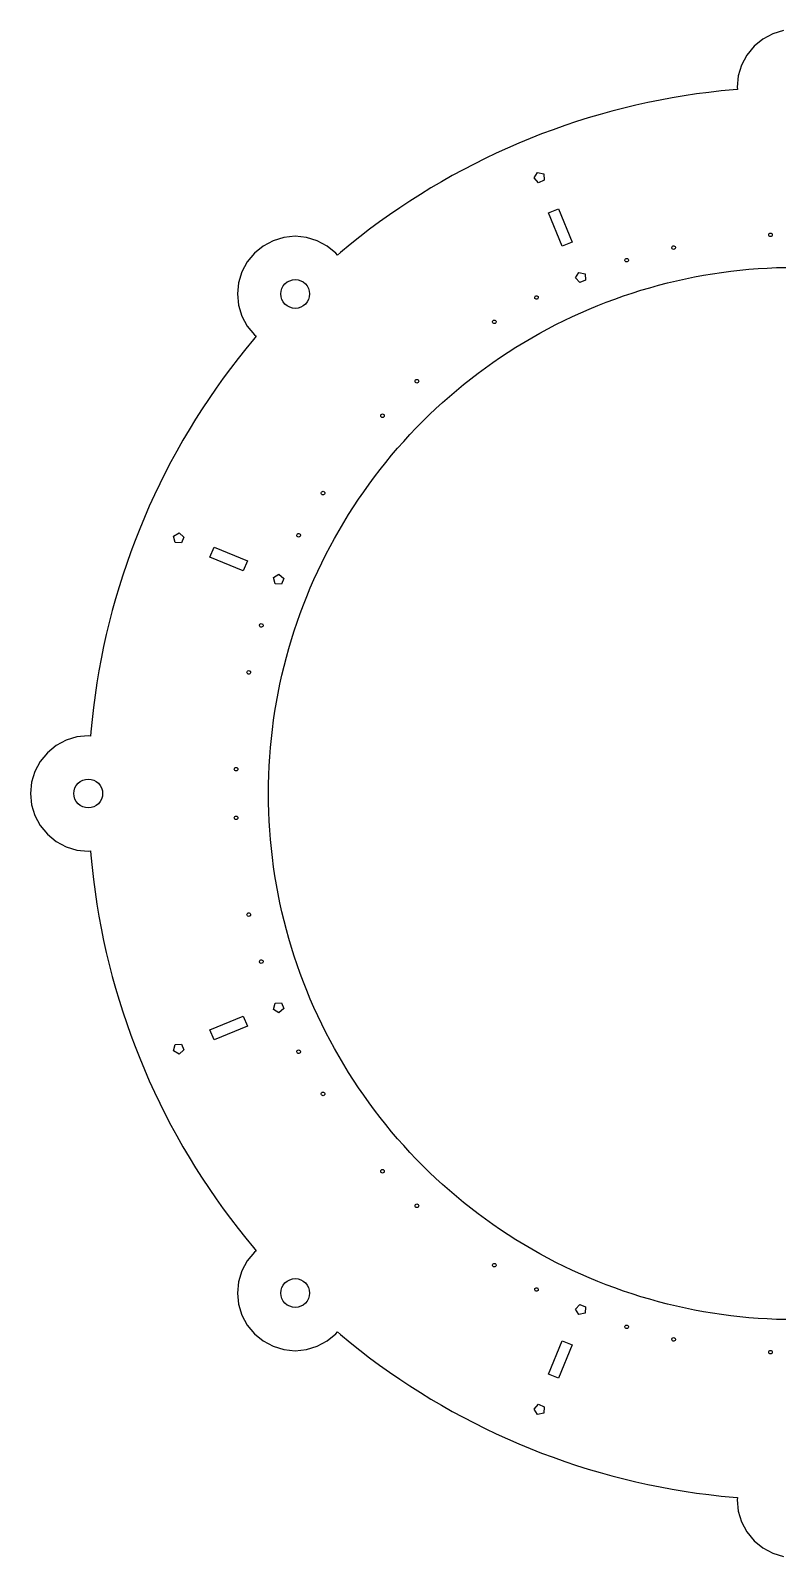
# Model space of a CAD drawing. Header units: metres. Extents: x -212 to 212, y -212 to 212.
# Drawn here: x -212 to -4.5, y -211.7 to 211.7 of the extents above; entities that cross this region are included whole.
import ezdxf

# ---------------------------------------------------------------- set-up
doc = ezdxf.new("R2010")
doc.units = ezdxf.units.M

msp = doc.modelspace()

# ---------------------------------------------------------------- linework, layer by layer
for p, q in [((-3.12144, 211.693), (-6.12292, 210.782)), ((-8.88911, 209.304), (-11.3137, 207.314)), ((-6.12292, 210.782), (-8.88911, 209.304)), ((-13.3035, 204.889), (-14.7821, 202.123)), ((-11.3137, 207.314), (-13.3035, 204.889)), ((-15.6926, 199.121), (-16, 196)), ((-14.7821, 202.123), (-15.6926, 199.121)), ((-20.4876, 194.926), (-23.8864, 194.539)), ((-17.0825, 195.254), (-20.4876, 194.926)), ((-15.9354, 195.344), (-17.0825, 195.254)), ((-16, 196), (-15.9354, 195.344)), ((-44.0904, 190.977), (-47.4167, 190.178)), ((-40.7507, 191.717), (-44.0904, 190.977)), ((-37.3986, 192.399), (-40.7507, 191.717)), ((-34.035, 193.022), (-37.3986, 192.399)), ((-30.6611, 193.587), (-34.035, 193.022)), ((-27.2779, 194.093), (-30.6611, 193.587)), ((-23.8864, 194.539), (-27.2779, 194.093)), ((-60.5673, 186.407), (-63.8114, 185.322)), ((-57.3048, 187.436), (-60.5673, 186.407)), ((-54.0249, 188.407), (-57.3048, 187.436)), ((-50.7285, 189.321), (-54.0249, 188.407)), ((-47.4167, 190.178), (-50.7285, 189.321)), ((-70.2401, 182.982), (-73.4229, 181.728)), ((-67.0359, 184.18), (-70.2401, 182.982)), ((-63.8114, 185.322), (-67.0359, 184.18)), ((-79.7204, 179.055), (-82.8332, 177.636)), ((-76.5833, 180.419), (-79.7204, 179.055)), ((-73.4229, 181.728), (-76.5833, 180.419)), ((-88.9821, 174.637), (-92.0164, 173.058)), ((-85.9207, 176.164), (-88.9821, 174.637)), ((-82.8332, 177.636), (-85.9207, 176.164)), ((-98, 169.741), (-100.947, 168.005)), ((-95.0227, 171.425), (-98, 169.741)), ((-92.0164, 173.058), (-95.0227, 171.425)), ((-72.2918, 170.8), (-71.3705, 172.304)), ((-71.1466, 169.459), (-72.2918, 170.8)), ((-71.3705, 172.304), (-69.6558, 171.892)), ((-69.5175, 170.134), (-71.1466, 169.459)), ((-69.6558, 171.892), (-69.5175, 170.134)), ((-103.864, 166.217), (-106.749, 164.379)), ((-100.947, 168.005), (-103.864, 166.217)), ((-109.602, 162.491), (-112.421, 160.554)), ((-106.749, 164.379), (-109.602, 162.491)), ((-68.3554, 161.105), (-65.5838, 162.253)), ((-64.5286, 151.866), (-68.3554, 161.105)), ((-65.5838, 162.253), (-61.7569, 153.014)), ((-115.206, 158.567), (-117.956, 156.533)), ((-112.421, 160.554), (-115.206, 158.567)), ((-144.716, 153.375), (-147.482, 151.896)), ((-141.714, 154.285), (-144.716, 153.375)), ((-138.593, 154.593), (-141.714, 154.285)), ((-135.471, 154.285), (-138.593, 154.593)), ((-132.47, 153.375), (-135.471, 154.285)), ((-129.704, 151.896), (-132.47, 153.375)), ((-120.67, 154.45), (-123.347, 152.321)), ((-117.956, 156.533), (-120.67, 154.45)), ((-61.7569, 153.014), (-64.5286, 151.866)), ((-7.25, 155), (-7.21193, 155.191)), ((-7.21193, 154.809), (-7.25, 155)), ((-7.21193, 155.191), (-7.10355, 155.354)), ((-7.10355, 154.646), (-7.21193, 154.809)), ((-7.10355, 155.354), (-6.94133, 155.462)), ((-6.94133, 154.538), (-7.10355, 154.646)), ((-6.94133, 155.462), (-6.75, 155.5)), ((-6.75, 154.5), (-6.94133, 154.538)), ((-6.75, 155.5), (-6.55865, 155.462)), ((-6.55865, 154.538), (-6.75, 154.5)), ((-6.55865, 155.462), (-6.39644, 155.354)), ((-6.39644, 154.646), (-6.55865, 154.538)), ((-6.39644, 155.354), (-6.28806, 155.191)), ((-6.28806, 154.809), (-6.39644, 154.646)), ((-6.28806, 155.191), (-6.25, 155)), ((-6.25, 155), (-6.28806, 154.809)), ((-149.907, 149.907), (-151.896, 147.482)), ((-147.482, 151.896), (-149.907, 149.907)), ((-127.279, 149.907), (-129.704, 151.896)), ((-126.861, 149.397), (-127.279, 149.907)), ((-125.986, 150.145), (-126.861, 149.397)), ((-123.347, 152.321), (-125.986, 150.145)), ((-47.1327, 148.037), (-47.0699, 148.221)), ((-47.0699, 148.221), (-46.9413, 148.368)), ((-46.9413, 148.368), (-46.7664, 148.454)), ((-46.7664, 148.454), (-46.5717, 148.467)), ((-46.5717, 148.467), (-46.3869, 148.404)), ((-46.3869, 148.404), (-46.2403, 148.276)), ((-46.2403, 148.276), (-46.154, 148.101)), ((-34.0927, 151.531), (-34.03, 151.716)), ((-34.0799, 151.336), (-34.0927, 151.531)), ((-33.9936, 151.161), (-34.0799, 151.336)), ((-34.03, 151.716), (-33.9013, 151.862)), ((-33.847, 151.033), (-33.9936, 151.161)), ((-33.9013, 151.862), (-33.7263, 151.948)), ((-33.6622, 150.97), (-33.847, 151.033)), ((-33.7263, 151.948), (-33.5317, 151.961)), ((-33.4675, 150.983), (-33.6622, 150.97)), ((-33.5317, 151.961), (-33.347, 151.899)), ((-33.2926, 151.069), (-33.4675, 150.983)), ((-33.347, 151.899), (-33.2003, 151.77)), ((-33.1639, 151.216), (-33.2926, 151.069)), ((-33.2003, 151.77), (-33.114, 151.595)), ((-33.1012, 151.4), (-33.1639, 151.216)), ((-33.114, 151.595), (-33.1012, 151.4)), ((-153.375, 144.716), (-154.285, 141.714)), ((-151.896, 147.482), (-153.375, 144.716)), ((-60.8113, 143.084), (-59.89, 144.587)), ((-59.89, 144.587), (-58.1753, 144.175)), ((-58.1753, 144.175), (-58.037, 142.418)), ((-47.1199, 147.842), (-47.1327, 148.037)), ((-47.0336, 147.667), (-47.1199, 147.842)), ((-46.8869, 147.538), (-47.0336, 147.667)), ((-46.7022, 147.476), (-46.8869, 147.538)), ((-46.5075, 147.489), (-46.7022, 147.476)), ((-46.3326, 147.575), (-46.5075, 147.489)), ((-46.2039, 147.721), (-46.3326, 147.575)), ((-46.1412, 147.906), (-46.2039, 147.721)), ((-46.154, 148.101), (-46.1412, 147.906)), ((-25.3526, 143.782), (-22.8394, 144.202)), ((-22.8394, 144.202), (-20.3193, 144.579)), ((-20.3193, 144.579), (-17.7929, 144.912)), ((-17.7929, 144.912), (-15.2612, 145.2)), ((-15.2612, 145.2), (-12.7247, 145.444)), ((-12.7247, 145.444), (-10.1844, 145.644)), ((-10.1844, 145.644), (-7.64104, 145.8)), ((-7.64104, 145.8), (-5.09532, 145.911)), ((-5.09532, 145.911), (-2.54805, 145.978)), ((-154.285, 141.714), (-154.593, 138.593)), ((-142.516, 139.373), (-142.288, 140.124)), ((-142.288, 140.124), (-141.919, 140.815)), ((-141.919, 140.815), (-141.421, 141.421)), ((-141.421, 141.421), (-140.815, 141.919)), ((-140.815, 141.919), (-140.124, 142.288)), ((-140.124, 142.288), (-139.373, 142.516)), ((-139.373, 142.516), (-138.593, 142.593)), ((-138.593, 142.593), (-137.813, 142.516)), ((-137.813, 142.516), (-137.062, 142.288)), ((-137.062, 142.288), (-136.371, 141.919)), ((-136.371, 141.919), (-135.764, 141.421)), ((-135.764, 141.421), (-135.267, 140.815)), ((-135.267, 140.815), (-134.897, 140.124)), ((-134.897, 140.124), (-134.67, 139.373)), ((-59.6661, 141.743), (-60.8113, 143.084)), ((-58.037, 142.418), (-59.6661, 141.743)), ((-42.6863, 139.62), (-40.243, 140.344)), ((-40.243, 140.344), (-37.7876, 141.025)), ((-37.7876, 141.025), (-35.3206, 141.663)), ((-35.3206, 141.663), (-32.8428, 142.258)), ((-32.8428, 142.258), (-30.3551, 142.81)), ((-30.3551, 142.81), (-27.8581, 143.318)), ((-27.8581, 143.318), (-25.3526, 143.782)), ((-154.593, 138.593), (-154.285, 135.471)), ((-142.593, 138.593), (-142.516, 139.373)), ((-142.516, 137.813), (-142.593, 138.593)), ((-142.288, 137.062), (-142.516, 137.813)), ((-141.919, 136.371), (-142.288, 137.062)), ((-141.421, 135.764), (-141.919, 136.371)), ((-140.815, 135.267), (-141.421, 135.764)), ((-135.764, 135.764), (-136.371, 135.267)), ((-135.267, 136.371), (-135.764, 135.764)), ((-134.897, 137.062), (-135.267, 136.371)), ((-134.67, 137.813), (-134.897, 137.062)), ((-134.67, 139.373), (-134.593, 138.593)), ((-134.593, 138.593), (-134.67, 137.813)), ((-72.15, 137.544), (-72.1373, 137.738)), ((-72.0873, 137.359), (-72.15, 137.544)), ((-72.1373, 137.738), (-72.051, 137.913)), ((-71.9587, 137.212), (-72.0873, 137.359)), ((-72.051, 137.913), (-71.9043, 138.042)), ((-71.7837, 137.126), (-71.9587, 137.212)), ((-71.9043, 138.042), (-71.7196, 138.105)), ((-71.5891, 137.113), (-71.7837, 137.126)), ((-71.7196, 138.105), (-71.5249, 138.092)), ((-71.4043, 137.176), (-71.5891, 137.113)), ((-71.5249, 138.092), (-71.3499, 138.006)), ((-71.2577, 137.305), (-71.4043, 137.176)), ((-71.3499, 138.006), (-71.2213, 137.859)), ((-71.1714, 137.48), (-71.2577, 137.305)), ((-71.2213, 137.859), (-71.1586, 137.674)), ((-71.1586, 137.674), (-71.1714, 137.48)), ((-54.6926, 135.369), (-52.3217, 136.303)), ((-52.3217, 136.303), (-49.9349, 137.195)), ((-49.9349, 137.195), (-47.5329, 138.046)), ((-47.5329, 138.046), (-45.1165, 138.854)), ((-45.1165, 138.854), (-42.6863, 139.62)), ((-154.285, 135.471), (-153.375, 132.47)), ((-153.375, 132.47), (-151.896, 129.704)), ((-140.124, 134.897), (-140.815, 135.267)), ((-139.373, 134.67), (-140.124, 134.897)), ((-138.593, 134.593), (-139.373, 134.67)), ((-137.813, 134.67), (-138.593, 134.593)), ((-137.062, 134.897), (-137.813, 134.67)), ((-136.371, 135.267), (-137.062, 134.897)), ((-83.7423, 131.163), (-83.5957, 131.292)), ((-83.5957, 131.292), (-83.4109, 131.355)), ((-83.4109, 131.355), (-83.2162, 131.342)), ((-83.2162, 131.342), (-83.0413, 131.256)), ((-83.0413, 131.256), (-82.9127, 131.109)), ((-64.0022, 131.224), (-61.7023, 132.321)), ((-61.7023, 132.321), (-59.3835, 133.378)), ((-59.3835, 133.378), (-57.0467, 134.394)), ((-57.0467, 134.394), (-54.6926, 135.369)), ((-151.896, 129.704), (-149.907, 127.279)), ((-149.907, 127.279), (-149.397, 126.861)), ((-83.8414, 130.794), (-83.8286, 130.988)), ((-83.7787, 130.609), (-83.8414, 130.794)), ((-83.8286, 130.988), (-83.7423, 131.163)), ((-83.65, 130.462), (-83.7787, 130.609)), ((-83.4751, 130.376), (-83.65, 130.462)), ((-83.2804, 130.363), (-83.4751, 130.376)), ((-83.0957, 130.426), (-83.2804, 130.363)), ((-82.949, 130.555), (-83.0957, 130.426)), ((-82.8627, 130.73), (-82.949, 130.555)), ((-82.9127, 131.109), (-82.8499, 130.924)), ((-82.8499, 130.924), (-82.8627, 130.73)), ((-73, 126.44), (-70.7822, 127.694)), ((-70.7822, 127.694), (-68.5428, 128.91)), ((-68.5428, 128.91), (-66.2826, 130.087)), ((-66.2826, 130.087), (-64.0022, 131.224)), ((-152.321, 123.347), (-154.45, 120.67)), ((-150.145, 125.986), (-152.321, 123.347)), ((-149.397, 126.861), (-150.145, 125.986)), ((-79.5173, 122.446), (-77.3682, 123.815)), ((-77.3682, 123.815), (-75.1956, 125.146)), ((-75.1956, 125.146), (-73, 126.44)), ((-154.45, 120.67), (-156.533, 117.956)), ((-85.8166, 118.116), (-83.7422, 119.596)), ((-83.7422, 119.596), (-81.6422, 121.039)), ((-81.6422, 121.039), (-79.5173, 122.446)), ((-158.567, 115.206), (-160.554, 112.421)), ((-156.533, 117.956), (-158.567, 115.206)), ((-105.329, 114.374), (-105.291, 114.566)), ((-105.291, 114.183), (-105.329, 114.374)), ((-105.291, 114.566), (-105.182, 114.728)), ((-105.182, 114.728), (-105.02, 114.836)), ((-105.02, 114.836), (-104.829, 114.874)), ((-104.829, 114.874), (-104.637, 114.836)), ((-104.637, 114.836), (-104.475, 114.728)), ((-104.475, 114.728), (-104.367, 114.566)), ((-104.367, 114.566), (-104.329, 114.375)), ((-104.329, 114.375), (-104.367, 114.183)), ((-91.8808, 113.463), (-89.8866, 115.05)), ((-89.8866, 115.05), (-87.865, 116.601)), ((-87.865, 116.601), (-85.8166, 118.116)), ((-160.554, 112.421), (-162.491, 109.602)), ((-105.182, 114.021), (-105.291, 114.183)), ((-105.02, 113.913), (-105.182, 114.021)), ((-104.829, 113.875), (-105.02, 113.913)), ((-104.637, 113.913), (-104.829, 113.875)), ((-104.475, 114.021), (-104.637, 113.913)), ((-104.367, 114.183), (-104.475, 114.021)), ((-97.6931, 108.499), (-95.7846, 110.188)), ((-95.7846, 110.188), (-93.847, 111.842)), ((-93.847, 111.842), (-91.8808, 113.463)), ((-164.379, 106.749), (-166.217, 103.864)), ((-162.491, 109.602), (-164.379, 106.749)), ((-101.42, 105.024), (-99.5717, 106.778)), ((-99.5717, 106.778), (-97.6931, 108.499)), ((-166.217, 103.864), (-168.005, 100.947)), ((-114.874, 104.829), (-114.836, 105.02)), ((-114.836, 104.637), (-114.874, 104.829)), ((-114.836, 105.02), (-114.728, 105.182)), ((-114.728, 104.475), (-114.836, 104.637)), ((-114.728, 105.182), (-114.566, 105.291)), ((-114.566, 104.367), (-114.728, 104.475)), ((-114.566, 105.291), (-114.374, 105.329)), ((-114.375, 104.329), (-114.566, 104.367)), ((-114.183, 104.367), (-114.375, 104.329)), ((-114.374, 105.329), (-114.183, 105.291)), ((-114.183, 105.291), (-114.021, 105.182)), ((-114.021, 104.475), (-114.183, 104.367)), ((-114.021, 105.182), (-113.913, 105.02)), ((-113.913, 104.637), (-114.021, 104.475)), ((-113.913, 105.02), (-113.875, 104.829)), ((-113.875, 104.829), (-113.913, 104.637)), ((-105.024, 101.42), (-103.238, 103.238)), ((-103.238, 103.238), (-101.42, 105.024)), ((-169.741, 98), (-171.425, 95.0227)), ((-168.005, 100.947), (-169.741, 98)), ((-110.188, 95.7846), (-108.499, 97.6931)), ((-108.499, 97.6931), (-106.778, 99.5717)), ((-106.778, 99.5717), (-105.024, 101.42)), ((-171.425, 95.0227), (-173.058, 92.0164)), ((-113.463, 91.8808), (-111.842, 93.847)), ((-111.842, 93.847), (-110.188, 95.7846)), ((-174.637, 88.9821), (-176.164, 85.9207)), ((-173.058, 92.0164), (-174.637, 88.9821)), ((-116.601, 87.865), (-115.05, 89.8866)), ((-115.05, 89.8866), (-113.463, 91.8808)), ((-176.164, 85.9207), (-177.636, 82.8332)), ((-119.596, 83.7422), (-118.116, 85.8166)), ((-118.116, 85.8166), (-116.601, 87.865)), ((-177.636, 82.8332), (-179.055, 79.7204)), ((-131.355, 83.4109), (-131.292, 83.5957)), ((-131.342, 83.2162), (-131.355, 83.4109)), ((-131.256, 83.0413), (-131.342, 83.2162)), ((-131.292, 83.5957), (-131.163, 83.7423)), ((-131.109, 82.9127), (-131.256, 83.0413)), ((-131.163, 83.7423), (-130.988, 83.8286)), ((-130.924, 82.8499), (-131.109, 82.9127)), ((-130.988, 83.8286), (-130.794, 83.8414)), ((-130.73, 82.8627), (-130.924, 82.8499)), ((-130.794, 83.8414), (-130.609, 83.7787)), ((-130.555, 82.949), (-130.73, 82.8627)), ((-130.609, 83.7787), (-130.462, 83.65)), ((-130.426, 83.0957), (-130.555, 82.949)), ((-130.462, 83.65), (-130.376, 83.4751)), ((-130.363, 83.2804), (-130.426, 83.0957)), ((-130.376, 83.4751), (-130.363, 83.2804)), ((-122.446, 79.5173), (-121.039, 81.6422)), ((-121.039, 81.6422), (-119.596, 83.7422)), ((-180.419, 76.5833), (-181.728, 73.4229)), ((-179.055, 79.7204), (-180.419, 76.5833)), ((-125.146, 75.1956), (-123.815, 77.3682)), ((-123.815, 77.3682), (-122.446, 79.5173)), ((-181.728, 73.4229), (-182.982, 70.2401)), ((-172.304, 71.3705), (-170.8, 72.2918)), ((-170.8, 72.2918), (-169.459, 71.1466)), ((-138.042, 71.9043), (-137.913, 72.051)), ((-137.913, 72.051), (-137.738, 72.1373)), ((-137.738, 72.1373), (-137.544, 72.15)), ((-137.544, 72.15), (-137.359, 72.0873)), ((-137.359, 72.0873), (-137.212, 71.9587)), ((-127.694, 70.7822), (-126.44, 73)), ((-126.44, 73), (-125.146, 75.1956)), ((-182.982, 70.2401), (-184.18, 67.0359)), ((-171.892, 69.6558), (-172.304, 71.3705)), ((-170.134, 69.5175), (-171.892, 69.6558)), ((-169.459, 71.1466), (-170.134, 69.5175)), ((-162.253, 65.5838), (-161.105, 68.3554)), ((-161.105, 68.3554), (-151.866, 64.5286)), ((-138.105, 71.7196), (-138.042, 71.9043)), ((-138.092, 71.5249), (-138.105, 71.7196)), ((-138.006, 71.3499), (-138.092, 71.5249)), ((-137.859, 71.2213), (-138.006, 71.3499)), ((-137.674, 71.1586), (-137.859, 71.2213)), ((-137.48, 71.1714), (-137.674, 71.1586)), ((-137.305, 71.2577), (-137.48, 71.1714)), ((-137.176, 71.4043), (-137.305, 71.2577)), ((-137.212, 71.9587), (-137.126, 71.7837)), ((-137.113, 71.5891), (-137.176, 71.4043)), ((-137.126, 71.7837), (-137.113, 71.5891)), ((-130.087, 66.2826), (-128.91, 68.5428)), ((-128.91, 68.5428), (-127.694, 70.7822)), ((-185.322, 63.8114), (-186.407, 60.5673)), ((-184.18, 67.0359), (-185.322, 63.8114)), ((-153.014, 61.7569), (-162.253, 65.5838)), ((-151.866, 64.5286), (-153.014, 61.7569)), ((-132.321, 61.7023), (-131.224, 64.0022)), ((-131.224, 64.0022), (-130.087, 66.2826)), ((-186.407, 60.5673), (-187.436, 57.3048)), ((-144.587, 59.8899), (-143.084, 60.8113)), ((-144.175, 58.1753), (-144.587, 59.8899)), ((-143.084, 60.8113), (-141.743, 59.6661)), ((-141.743, 59.6661), (-142.418, 58.037)), ((-134.394, 57.0467), (-133.378, 59.3835)), ((-133.378, 59.3835), (-132.321, 61.7023)), ((-187.436, 57.3048), (-188.407, 54.0249)), ((-142.418, 58.037), (-144.175, 58.1753)), ((-135.369, 54.6926), (-134.394, 57.0467)), ((-188.407, 54.0249), (-189.321, 50.7285)), ((-137.195, 49.9349), (-136.303, 52.3217)), ((-136.303, 52.3217), (-135.369, 54.6926)), ((-190.178, 47.4167), (-190.977, 44.0904)), ((-189.321, 50.7285), (-190.178, 47.4167)), ((-148.467, 46.5717), (-148.454, 46.7664)), ((-148.454, 46.7664), (-148.368, 46.9413)), ((-148.368, 46.9413), (-148.221, 47.0699)), ((-148.221, 47.0699), (-148.037, 47.1327)), ((-148.037, 47.1327), (-147.842, 47.1199)), ((-147.842, 47.1199), (-147.667, 47.0336)), ((-147.667, 47.0336), (-147.538, 46.8869)), ((-147.538, 46.8869), (-147.476, 46.7022)), ((-147.476, 46.7022), (-147.489, 46.5075)), ((-138.854, 45.1165), (-138.046, 47.5329)), ((-138.046, 47.5329), (-137.195, 49.9349)), ((-190.977, 44.0904), (-191.717, 40.7507)), ((-148.404, 46.3869), (-148.467, 46.5717)), ((-148.276, 46.2403), (-148.404, 46.3869)), ((-148.101, 46.154), (-148.276, 46.2403)), ((-147.906, 46.1412), (-148.101, 46.154)), ((-147.721, 46.2039), (-147.906, 46.1412)), ((-147.575, 46.3326), (-147.721, 46.2039)), ((-147.489, 46.5075), (-147.575, 46.3326)), ((-140.344, 40.243), (-139.62, 42.6863)), ((-139.62, 42.6863), (-138.854, 45.1165)), ((-191.717, 40.7507), (-192.399, 37.3986)), ((-141.025, 37.7876), (-140.344, 40.243)), ((-193.022, 34.035), (-193.587, 30.6611)), ((-192.399, 37.3986), (-193.022, 34.035)), ((-151.948, 33.7263), (-151.862, 33.9013)), ((-151.862, 33.9013), (-151.716, 34.03)), ((-151.716, 34.03), (-151.531, 34.0927)), ((-151.531, 34.0927), (-151.336, 34.0799)), ((-151.336, 34.0799), (-151.161, 33.9936)), ((-151.161, 33.9936), (-151.033, 33.847)), ((-142.258, 32.8428), (-141.663, 35.3206)), ((-141.663, 35.3206), (-141.025, 37.7876)), ((-193.587, 30.6611), (-194.093, 27.2779)), ((-151.961, 33.5317), (-151.948, 33.7263)), ((-151.899, 33.347), (-151.961, 33.5317)), ((-151.77, 33.2003), (-151.899, 33.347)), ((-151.595, 33.114), (-151.77, 33.2003)), ((-151.4, 33.1012), (-151.595, 33.114)), ((-151.216, 33.1639), (-151.4, 33.1012)), ((-151.069, 33.2926), (-151.216, 33.1639)), ((-150.983, 33.4675), (-151.069, 33.2926)), ((-151.033, 33.847), (-150.97, 33.6622)), ((-150.97, 33.6622), (-150.983, 33.4675)), ((-143.318, 27.8581), (-142.81, 30.3551)), ((-142.81, 30.3551), (-142.258, 32.8428)), ((-194.093, 27.2779), (-194.539, 23.8864)), ((-143.782, 25.3526), (-143.318, 27.8581)), ((-194.539, 23.8864), (-194.926, 20.4876)), ((-144.579, 20.3193), (-144.202, 22.8394)), ((-144.202, 22.8394), (-143.782, 25.3526)), ((-195.254, 17.0825), (-195.344, 15.9354)), ((-194.926, 20.4876), (-195.254, 17.0825)), ((-145.2, 15.2612), (-144.912, 17.7929)), ((-144.912, 17.7929), (-144.579, 20.3193)), ((-204.889, 13.3035), (-207.314, 11.3137)), ((-202.123, 14.7821), (-204.889, 13.3035)), ((-199.121, 15.6926), (-202.123, 14.7821)), ((-196, 16), (-199.121, 15.6926)), ((-195.344, 15.9354), (-196, 16)), ((-145.644, 10.1844), (-145.444, 12.7247)), ((-145.444, 12.7247), (-145.2, 15.2612)), ((-209.304, 8.88911), (-210.782, 6.12292)), ((-207.314, 11.3137), (-209.304, 8.88911)), ((-145.8, 7.64104), (-145.644, 10.1844)), ((-210.782, 6.12292), (-211.693, 3.12144)), ((-155.5, 6.75), (-155.462, 6.94133)), ((-155.462, 6.55865), (-155.5, 6.75)), ((-155.462, 6.94133), (-155.354, 7.10355)), ((-155.354, 6.39644), (-155.462, 6.55865)), ((-155.354, 7.10355), (-155.191, 7.21193)), ((-155.191, 6.28806), (-155.354, 6.39644)), ((-155.191, 7.21193), (-155, 7.25)), ((-155, 6.25), (-155.191, 6.28806)), ((-155, 7.25), (-154.809, 7.21193)), ((-154.809, 6.28806), (-155, 6.25)), ((-154.809, 7.21193), (-154.646, 7.10355)), ((-154.646, 6.39644), (-154.809, 6.28806)), ((-154.646, 7.10355), (-154.538, 6.94133)), ((-154.538, 6.55865), (-154.646, 6.39644)), ((-154.538, 6.94133), (-154.5, 6.75)), ((-154.5, 6.75), (-154.538, 6.55865)), ((-145.978, 2.54805), (-145.911, 5.09532)), ((-145.911, 5.09532), (-145.8, 7.64104)), ((-211.693, 3.12144), (-212, 0)), ((-212, 0), (-211.693, -3.12144)), ((-200, 0), (-199.923, 0.78035)), ((-199.923, -0.78035), (-200, 0)), ((-199.923, 0.78035), (-199.696, 1.53073)), ((-199.696, 1.53073), (-199.326, 2.22227)), ((-199.326, 2.22227), (-198.828, 2.82841)), ((-198.828, 2.82841), (-198.222, 3.32587)), ((-198.222, 3.32587), (-197.531, 3.69551)), ((-197.531, 3.69551), (-196.78, 3.92313)), ((-196.78, 3.92313), (-196, 4)), ((-196, 4), (-195.22, 3.92313)), ((-195.22, 3.92313), (-194.469, 3.69551)), ((-194.469, 3.69551), (-193.778, 3.32587)), ((-193.778, 3.32587), (-193.172, 2.82841)), ((-193.172, 2.82841), (-192.674, 2.22227)), ((-192.674, 2.22227), (-192.304, 1.53073)), ((-192.304, 1.53073), (-192.077, 0.78035)), ((-192.077, 0.78035), (-192, 0)), ((-192, 0), (-192.077, -0.78035)), ((-146, 0), (-145.978, 2.54805)), ((-145.978, -2.54805), (-146, 0)), ((-211.693, -3.12144), (-210.782, -6.12292)), ((-199.696, -1.53073), (-199.923, -0.78035)), ((-199.326, -2.22227), (-199.696, -1.53073)), ((-198.828, -2.82841), (-199.326, -2.22227)), ((-198.222, -3.32587), (-198.828, -2.82841)), ((-197.531, -3.69551), (-198.222, -3.32587)), ((-196.78, -3.92313), (-197.531, -3.69551)), ((-196, -4), (-196.78, -3.92313)), ((-195.22, -3.92313), (-196, -4)), ((-194.469, -3.69551), (-195.22, -3.92313)), ((-193.778, -3.32587), (-194.469, -3.69551)), ((-193.172, -2.82841), (-193.778, -3.32587)), ((-192.674, -2.22227), (-193.172, -2.82841)), ((-192.304, -1.53073), (-192.674, -2.22227)), ((-192.077, -0.78035), (-192.304, -1.53073)), ((-145.911, -5.09532), (-145.978, -2.54805)), ((-210.782, -6.12292), (-209.304, -8.88911)), ((-155.5, -6.75), (-155.462, -6.55865)), ((-155.462, -6.94133), (-155.5, -6.75)), ((-155.462, -6.55865), (-155.354, -6.39644)), ((-155.354, -7.10355), (-155.462, -6.94133)), ((-155.354, -6.39644), (-155.191, -6.28806)), ((-155.191, -7.21193), (-155.354, -7.10355)), ((-155.191, -6.28806), (-155, -6.25)), ((-155, -7.25), (-155.191, -7.21193)), ((-155, -6.25), (-154.809, -6.28806)), ((-154.809, -7.21193), (-155, -7.25)), ((-154.809, -6.28806), (-154.646, -6.39644)), ((-154.646, -7.10355), (-154.809, -7.21193)), ((-154.646, -6.39644), (-154.538, -6.55865)), ((-154.538, -6.94133), (-154.646, -7.10355)), ((-154.538, -6.55865), (-154.5, -6.75)), ((-154.5, -6.75), (-154.538, -6.94133)), ((-145.8, -7.64104), (-145.911, -5.09532)), ((-145.644, -10.1844), (-145.8, -7.64104)), ((-209.304, -8.88911), (-207.314, -11.3137)), ((-207.314, -11.3137), (-204.889, -13.3035)), ((-145.444, -12.7247), (-145.644, -10.1844)), ((-204.889, -13.3035), (-202.123, -14.7821)), ((-202.123, -14.7821), (-199.121, -15.6926)), ((-199.121, -15.6926), (-196, -16)), ((-196, -16), (-195.344, -15.9354)), ((-195.344, -15.9354), (-195.254, -17.0825)), ((-145.2, -15.2612), (-145.444, -12.7247)), ((-144.912, -17.7929), (-145.2, -15.2612)), ((-195.254, -17.0825), (-194.926, -20.4876)), ((-194.926, -20.4876), (-194.539, -23.8864)), ((-144.579, -20.3193), (-144.912, -17.7929)), ((-144.202, -22.8394), (-144.579, -20.3193)), ((-194.539, -23.8864), (-194.093, -27.2779)), ((-143.782, -25.3526), (-144.202, -22.8394)), ((-143.318, -27.8581), (-143.782, -25.3526)), ((-194.093, -27.2779), (-193.587, -30.6611)), ((-142.81, -30.3551), (-143.318, -27.8581)), ((-193.587, -30.6611), (-193.022, -34.035)), ((-151.961, -33.5317), (-151.899, -33.347)), ((-151.948, -33.7263), (-151.961, -33.5317)), ((-151.862, -33.9013), (-151.948, -33.7263)), ((-151.899, -33.347), (-151.77, -33.2003)), ((-151.77, -33.2003), (-151.595, -33.114)), ((-151.595, -33.114), (-151.4, -33.1012)), ((-151.4, -33.1012), (-151.216, -33.1639)), ((-151.216, -33.1639), (-151.069, -33.2926)), ((-151.033, -33.847), (-151.161, -33.9936)), ((-151.069, -33.2926), (-150.983, -33.4675)), ((-150.97, -33.6622), (-151.033, -33.847)), ((-150.983, -33.4675), (-150.97, -33.6622)), ((-142.258, -32.8428), (-142.81, -30.3551)), ((-141.663, -35.3206), (-142.258, -32.8428)), ((-193.022, -34.035), (-192.399, -37.3986)), ((-192.399, -37.3986), (-191.717, -40.7507)), ((-151.716, -34.03), (-151.862, -33.9013)), ((-151.531, -34.0927), (-151.716, -34.03)), ((-151.336, -34.0799), (-151.531, -34.0927)), ((-151.161, -33.9936), (-151.336, -34.0799)), ((-141.025, -37.7876), (-141.663, -35.3206)), ((-140.344, -40.243), (-141.025, -37.7876)), ((-191.717, -40.7507), (-190.977, -44.0904)), ((-139.62, -42.6863), (-140.344, -40.243)), ((-190.977, -44.0904), (-190.178, -47.4167)), ((-148.467, -46.5717), (-148.404, -46.3869)), ((-148.454, -46.7664), (-148.467, -46.5717)), ((-148.404, -46.3869), (-148.276, -46.2403)), ((-148.276, -46.2403), (-148.101, -46.154)), ((-148.101, -46.154), (-147.906, -46.1412)), ((-147.906, -46.1412), (-147.721, -46.2039)), ((-147.721, -46.2039), (-147.575, -46.3326)), ((-147.575, -46.3326), (-147.489, -46.5075)), ((-147.489, -46.5075), (-147.476, -46.7022)), ((-138.854, -45.1165), (-139.62, -42.6863)), ((-138.046, -47.5329), (-138.854, -45.1165)), ((-190.178, -47.4167), (-189.321, -50.7285)), ((-189.321, -50.7285), (-188.407, -54.0249)), ((-148.368, -46.9413), (-148.454, -46.7664)), ((-148.221, -47.0699), (-148.368, -46.9413)), ((-148.037, -47.1327), (-148.221, -47.0699)), ((-147.842, -47.1199), (-148.037, -47.1327)), ((-147.667, -47.0336), (-147.842, -47.1199)), ((-147.538, -46.8869), (-147.667, -47.0336)), ((-147.476, -46.7022), (-147.538, -46.8869)), ((-137.195, -49.9349), (-138.046, -47.5329)), ((-136.303, -52.3217), (-137.195, -49.9349)), ((-188.407, -54.0249), (-187.436, -57.3048)), ((-135.369, -54.6926), (-136.303, -52.3217)), ((-134.394, -57.0467), (-135.369, -54.6926)), ((-187.436, -57.3048), (-186.407, -60.5673)), ((-144.587, -59.89), (-144.175, -58.1753)), ((-144.175, -58.1753), (-142.418, -58.037)), ((-142.418, -58.037), (-141.743, -59.6661)), ((-133.378, -59.3835), (-134.394, -57.0467)), ((-186.407, -60.5673), (-185.322, -63.8114)), ((-162.253, -65.5838), (-153.014, -61.7569)), ((-153.014, -61.7569), (-151.866, -64.5286)), ((-143.084, -60.8113), (-144.587, -59.89)), ((-141.743, -59.6661), (-143.084, -60.8113)), ((-132.321, -61.7023), (-133.378, -59.3835)), ((-131.224, -64.0022), (-132.321, -61.7023)), ((-185.322, -63.8114), (-184.18, -67.0359)), ((-184.18, -67.0359), (-182.982, -70.2401)), ((-161.105, -68.3554), (-162.253, -65.5838)), ((-151.866, -64.5286), (-161.105, -68.3554)), ((-130.087, -66.2826), (-131.224, -64.0022)), ((-128.91, -68.5428), (-130.087, -66.2826)), ((-182.982, -70.2401), (-181.728, -73.4229)), ((-172.304, -71.3705), (-171.892, -69.6558)), ((-170.8, -72.2918), (-172.304, -71.3705)), ((-171.892, -69.6558), (-170.134, -69.5175)), ((-169.459, -71.1466), (-170.8, -72.2918)), ((-170.134, -69.5175), (-169.459, -71.1466)), ((-138.105, -71.7196), (-138.092, -71.5249)), ((-138.042, -71.9043), (-138.105, -71.7196)), ((-138.092, -71.5249), (-138.006, -71.3499)), ((-137.913, -72.051), (-138.042, -71.9043)), ((-138.006, -71.3499), (-137.859, -71.2213)), ((-137.859, -71.2213), (-137.674, -71.1586)), ((-137.674, -71.1586), (-137.48, -71.1714)), ((-137.48, -71.1714), (-137.305, -71.2577)), ((-137.212, -71.9587), (-137.359, -72.0873)), ((-137.305, -71.2577), (-137.176, -71.4043)), ((-137.126, -71.7837), (-137.212, -71.9587)), ((-137.176, -71.4043), (-137.113, -71.5891)), ((-137.113, -71.5891), (-137.126, -71.7837)), ((-127.694, -70.7822), (-128.91, -68.5428)), ((-126.44, -73), (-127.694, -70.7822)), ((-181.728, -73.4229), (-180.419, -76.5833)), ((-137.738, -72.1373), (-137.913, -72.051)), ((-137.544, -72.15), (-137.738, -72.1373)), ((-137.359, -72.0873), (-137.544, -72.15)), ((-125.146, -75.1956), (-126.44, -73)), ((-123.815, -77.3682), (-125.146, -75.1956)), ((-180.419, -76.5833), (-179.055, -79.7204)), ((-179.055, -79.7204), (-177.636, -82.8332)), ((-122.446, -79.5173), (-123.815, -77.3682)), ((-121.039, -81.6422), (-122.446, -79.5173)), ((-177.636, -82.8332), (-176.164, -85.9207)), ((-131.355, -83.4109), (-131.342, -83.2162)), ((-131.292, -83.5957), (-131.355, -83.4109)), ((-131.342, -83.2162), (-131.256, -83.0413)), ((-131.163, -83.7423), (-131.292, -83.5957)), ((-131.256, -83.0413), (-131.109, -82.9127)), ((-130.988, -83.8286), (-131.163, -83.7423)), ((-131.109, -82.9127), (-130.924, -82.8499)), ((-130.794, -83.8414), (-130.988, -83.8286)), ((-130.924, -82.8499), (-130.73, -82.8627)), ((-130.609, -83.7787), (-130.794, -83.8414)), ((-130.73, -82.8627), (-130.555, -82.949)), ((-130.462, -83.65), (-130.609, -83.7787)), ((-130.555, -82.949), (-130.426, -83.0957)), ((-130.376, -83.4751), (-130.462, -83.65)), ((-130.426, -83.0957), (-130.363, -83.2804)), ((-130.363, -83.2804), (-130.376, -83.4751)), ((-119.596, -83.7422), (-121.039, -81.6422)), ((-118.116, -85.8166), (-119.596, -83.7422)), ((-176.164, -85.9207), (-174.637, -88.9821)), ((-116.601, -87.865), (-118.116, -85.8166)), ((-115.05, -89.8866), (-116.601, -87.865)), ((-174.637, -88.9821), (-173.058, -92.0164)), ((-173.058, -92.0164), (-171.425, -95.0227)), ((-113.463, -91.8808), (-115.05, -89.8866)), ((-111.842, -93.847), (-113.463, -91.8808)), ((-171.425, -95.0227), (-169.741, -98)), ((-110.188, -95.7846), (-111.842, -93.847)), ((-108.499, -97.6931), (-110.188, -95.7846)), ((-169.741, -98), (-168.005, -100.947)), ((-168.005, -100.947), (-166.217, -103.864)), ((-106.778, -99.5717), (-108.499, -97.6931)), ((-105.024, -101.42), (-106.778, -99.5717)), ((-103.238, -103.238), (-105.024, -101.42)), ((-166.217, -103.864), (-164.379, -106.749)), ((-114.874, -104.829), (-114.836, -104.637)), ((-114.836, -105.02), (-114.874, -104.829)), ((-114.836, -104.637), (-114.728, -104.475)), ((-114.728, -105.182), (-114.836, -105.02)), ((-114.728, -104.475), (-114.566, -104.367)), ((-114.566, -105.291), (-114.728, -105.182)), ((-114.566, -104.367), (-114.375, -104.329)), ((-114.374, -105.329), (-114.566, -105.291)), ((-114.375, -104.329), (-114.183, -104.367)), ((-114.183, -105.291), (-114.374, -105.329)), ((-114.183, -104.367), (-114.021, -104.475)), ((-114.021, -105.182), (-114.183, -105.291)), ((-114.021, -104.475), (-113.913, -104.637)), ((-113.913, -105.02), (-114.021, -105.182)), ((-113.913, -104.637), (-113.875, -104.829)), ((-113.875, -104.829), (-113.913, -105.02)), ((-101.42, -105.024), (-103.238, -103.238)), ((-99.5717, -106.778), (-101.42, -105.024)), ((-164.379, -106.749), (-162.491, -109.602)), ((-162.491, -109.602), (-160.554, -112.421)), ((-97.6931, -108.499), (-99.5717, -106.778)), ((-95.7846, -110.188), (-97.6931, -108.499)), ((-160.554, -112.421), (-158.567, -115.206)), ((-105.329, -114.374), (-105.291, -114.183)), ((-105.291, -114.183), (-105.182, -114.021)), ((-105.182, -114.021), (-105.02, -113.913)), ((-105.02, -113.913), (-104.829, -113.875)), ((-104.829, -113.875), (-104.637, -113.913)), ((-104.637, -113.913), (-104.475, -114.021)), ((-104.475, -114.021), (-104.367, -114.183)), ((-104.367, -114.183), (-104.329, -114.375)), ((-93.847, -111.842), (-95.7846, -110.188)), ((-91.8808, -113.463), (-93.847, -111.842)), ((-89.8866, -115.05), (-91.8808, -113.463)), ((-158.567, -115.206), (-156.533, -117.956)), ((-156.533, -117.956), (-154.45, -120.67)), ((-105.291, -114.566), (-105.329, -114.374)), ((-105.182, -114.728), (-105.291, -114.566)), ((-105.02, -114.836), (-105.182, -114.728)), ((-104.829, -114.874), (-105.02, -114.836)), ((-104.637, -114.836), (-104.829, -114.874)), ((-104.475, -114.728), (-104.637, -114.836)), ((-104.367, -114.566), (-104.475, -114.728)), ((-104.329, -114.375), (-104.367, -114.566)), ((-87.865, -116.601), (-89.8866, -115.05)), ((-85.8166, -118.116), (-87.865, -116.601)), ((-83.7422, -119.596), (-85.8166, -118.116)), ((-154.45, -120.67), (-152.321, -123.347)), ((-81.6422, -121.039), (-83.7422, -119.596)), ((-79.5173, -122.446), (-81.6422, -121.039)), ((-77.3682, -123.815), (-79.5173, -122.446)), ((-152.321, -123.347), (-150.145, -125.986)), ((-150.145, -125.986), (-149.397, -126.861)), ((-149.397, -126.861), (-149.907, -127.279)), ((-75.1956, -125.146), (-77.3682, -123.815)), ((-73, -126.44), (-75.1956, -125.146)), ((-70.7822, -127.694), (-73, -126.44)), ((-151.896, -129.704), (-153.375, -132.47)), ((-149.907, -127.279), (-151.896, -129.704)), ((-83.8414, -130.794), (-83.7787, -130.609)), ((-83.8286, -130.988), (-83.8414, -130.794)), ((-83.7423, -131.163), (-83.8286, -130.988)), ((-83.7787, -130.609), (-83.65, -130.462)), ((-83.5957, -131.292), (-83.7423, -131.163)), ((-83.65, -130.462), (-83.4751, -130.376)), ((-83.4751, -130.376), (-83.2804, -130.363)), ((-83.2804, -130.363), (-83.0957, -130.426)), ((-83.0957, -130.426), (-82.949, -130.555)), ((-82.9127, -131.109), (-83.0413, -131.256)), ((-82.949, -130.555), (-82.8627, -130.73)), ((-82.8499, -130.924), (-82.9127, -131.109)), ((-82.8627, -130.73), (-82.8499, -130.924)), ((-68.5428, -128.91), (-70.7822, -127.694)), ((-66.2826, -130.087), (-68.5428, -128.91)), ((-64.0022, -131.224), (-66.2826, -130.087)), ((-61.7023, -132.321), (-64.0022, -131.224)), ((-154.285, -135.471), (-154.593, -138.593)), ((-153.375, -132.47), (-154.285, -135.471)), ((-141.421, -135.764), (-140.815, -135.267)), ((-140.815, -135.267), (-140.124, -134.897)), ((-140.124, -134.897), (-139.373, -134.67)), ((-139.373, -134.67), (-138.593, -134.593)), ((-138.593, -134.593), (-137.813, -134.67)), ((-137.813, -134.67), (-137.062, -134.897)), ((-137.062, -134.897), (-136.371, -135.267)), ((-136.371, -135.267), (-135.764, -135.764)), ((-83.4109, -131.355), (-83.5957, -131.292)), ((-83.2162, -131.342), (-83.4109, -131.355)), ((-83.0413, -131.256), (-83.2162, -131.342)), ((-59.3835, -133.378), (-61.7023, -132.321)), ((-57.0467, -134.394), (-59.3835, -133.378)), ((-54.6926, -135.369), (-57.0467, -134.394)), ((-52.3217, -136.303), (-54.6926, -135.369)), ((-154.593, -138.593), (-154.285, -141.714)), ((-142.593, -138.593), (-142.516, -137.813)), ((-142.516, -139.373), (-142.593, -138.593)), ((-142.516, -137.813), (-142.288, -137.062)), ((-142.288, -140.124), (-142.516, -139.373)), ((-142.288, -137.062), (-141.919, -136.371)), ((-141.919, -136.371), (-141.421, -135.764)), ((-135.764, -135.764), (-135.267, -136.371)), ((-135.267, -136.371), (-134.897, -137.062)), ((-134.897, -137.062), (-134.67, -137.813)), ((-134.67, -139.373), (-134.897, -140.124)), ((-134.67, -137.813), (-134.593, -138.593)), ((-134.593, -138.593), (-134.67, -139.373)), ((-72.15, -137.544), (-72.0873, -137.359)), ((-72.1373, -137.738), (-72.15, -137.544)), ((-72.051, -137.913), (-72.1373, -137.738)), ((-72.0873, -137.359), (-71.9587, -137.212)), ((-71.9043, -138.042), (-72.051, -137.913)), ((-71.9587, -137.212), (-71.7837, -137.126)), ((-71.7196, -138.105), (-71.9043, -138.042)), ((-71.7837, -137.126), (-71.5891, -137.113)), ((-71.5249, -138.092), (-71.7196, -138.105)), ((-71.5891, -137.113), (-71.4043, -137.176)), ((-71.3499, -138.006), (-71.5249, -138.092)), ((-71.4043, -137.176), (-71.2577, -137.305)), ((-71.2213, -137.859), (-71.3499, -138.006)), ((-71.2577, -137.305), (-71.1714, -137.48)), ((-71.1586, -137.674), (-71.2213, -137.859)), ((-71.1714, -137.48), (-71.1586, -137.674)), ((-49.9349, -137.195), (-52.3217, -136.303)), ((-47.5329, -138.046), (-49.9349, -137.195)), ((-45.1165, -138.854), (-47.5329, -138.046)), ((-42.6863, -139.62), (-45.1165, -138.854)), ((-40.243, -140.344), (-42.6863, -139.62)), ((-154.285, -141.714), (-153.375, -144.716)), ((-141.919, -140.815), (-142.288, -140.124)), ((-141.421, -141.421), (-141.919, -140.815)), ((-140.815, -141.919), (-141.421, -141.421)), ((-140.124, -142.288), (-140.815, -141.919)), ((-139.373, -142.516), (-140.124, -142.288)), ((-138.593, -142.593), (-139.373, -142.516)), ((-137.813, -142.516), (-138.593, -142.593)), ((-137.062, -142.288), (-137.813, -142.516)), ((-136.371, -141.919), (-137.062, -142.288)), ((-135.764, -141.421), (-136.371, -141.919)), ((-135.267, -140.815), (-135.764, -141.421)), ((-134.897, -140.124), (-135.267, -140.815)), ((-60.8113, -143.084), (-59.6661, -141.743)), ((-59.8899, -144.587), (-60.8113, -143.084)), ((-59.6661, -141.743), (-58.037, -142.418)), ((-58.037, -142.418), (-58.1753, -144.175)), ((-37.7876, -141.025), (-40.243, -140.344)), ((-35.3206, -141.663), (-37.7876, -141.025)), ((-32.8428, -142.258), (-35.3206, -141.663)), ((-30.3551, -142.81), (-32.8428, -142.258)), ((-27.8581, -143.318), (-30.3551, -142.81)), ((-25.3526, -143.782), (-27.8581, -143.318)), ((-22.8394, -144.202), (-25.3526, -143.782)), ((-153.375, -144.716), (-151.896, -147.482)), ((-151.896, -147.482), (-149.907, -149.907)), ((-58.1753, -144.175), (-59.8899, -144.587)), ((-47.1327, -148.037), (-47.1199, -147.842)), ((-47.0699, -148.221), (-47.1327, -148.037)), ((-47.1199, -147.842), (-47.0336, -147.667)), ((-47.0336, -147.667), (-46.8869, -147.538)), ((-46.8869, -147.538), (-46.7022, -147.476)), ((-46.7022, -147.476), (-46.5075, -147.489)), ((-46.5075, -147.489), (-46.3326, -147.575)), ((-46.3326, -147.575), (-46.2039, -147.721)), ((-46.154, -148.101), (-46.2403, -148.276)), ((-46.2039, -147.721), (-46.1412, -147.906)), ((-46.1412, -147.906), (-46.154, -148.101)), ((-20.3193, -144.579), (-22.8394, -144.202)), ((-17.7929, -144.912), (-20.3193, -144.579)), ((-15.2612, -145.2), (-17.7929, -144.912)), ((-12.7247, -145.444), (-15.2612, -145.2)), ((-10.1844, -145.644), (-12.7247, -145.444)), ((-7.64104, -145.8), (-10.1844, -145.644)), ((-5.09532, -145.911), (-7.64104, -145.8)), ((-2.54805, -145.978), (-5.09532, -145.911)), ((-149.907, -149.907), (-147.482, -151.896)), ((-147.482, -151.896), (-144.716, -153.375)), ((-132.47, -153.375), (-129.704, -151.896)), ((-129.704, -151.896), (-127.279, -149.907)), ((-127.279, -149.907), (-126.861, -149.397)), ((-126.861, -149.397), (-125.986, -150.145)), ((-125.986, -150.145), (-123.347, -152.321)), ((-123.347, -152.321), (-120.67, -154.45)), ((-68.3554, -161.105), (-64.5286, -151.866)), ((-64.5286, -151.866), (-61.7569, -153.014)), ((-46.9413, -148.368), (-47.0699, -148.221)), ((-46.7664, -148.454), (-46.9413, -148.368)), ((-46.5717, -148.467), (-46.7664, -148.454)), ((-46.3869, -148.404), (-46.5717, -148.467)), ((-46.2403, -148.276), (-46.3869, -148.404)), ((-34.0927, -151.531), (-34.0799, -151.336)), ((-34.03, -151.716), (-34.0927, -151.531)), ((-34.0799, -151.336), (-33.9936, -151.161)), ((-33.9013, -151.862), (-34.03, -151.716)), ((-33.9936, -151.161), (-33.847, -151.033)), ((-33.7263, -151.948), (-33.9013, -151.862)), ((-33.847, -151.033), (-33.6622, -150.97)), ((-33.5317, -151.961), (-33.7263, -151.948)), ((-33.6622, -150.97), (-33.4675, -150.983)), ((-33.347, -151.899), (-33.5317, -151.961)), ((-33.4675, -150.983), (-33.2926, -151.069)), ((-33.2003, -151.77), (-33.347, -151.899)), ((-33.2926, -151.069), (-33.1639, -151.216)), ((-33.114, -151.595), (-33.2003, -151.77)), ((-33.1639, -151.216), (-33.1012, -151.4)), ((-33.1012, -151.4), (-33.114, -151.595)), ((-144.716, -153.375), (-141.714, -154.285)), ((-141.714, -154.285), (-138.593, -154.593)), ((-138.593, -154.593), (-135.471, -154.285)), ((-135.471, -154.285), (-132.47, -153.375)), ((-120.67, -154.45), (-117.956, -156.533)), ((-117.956, -156.533), (-115.206, -158.567)), ((-61.7569, -153.014), (-65.5838, -162.253)), ((-7.25, -155), (-7.21193, -154.809)), ((-7.21193, -155.191), (-7.25, -155)), ((-7.21193, -154.809), (-7.10355, -154.646)), ((-7.10355, -155.354), (-7.21193, -155.191)), ((-7.10355, -154.646), (-6.94133, -154.538)), ((-6.94133, -155.462), (-7.10355, -155.354)), ((-6.94133, -154.538), (-6.75, -154.5)), ((-6.75, -155.5), (-6.94133, -155.462)), ((-6.75, -154.5), (-6.55865, -154.538)), ((-6.55865, -155.462), (-6.75, -155.5)), ((-6.55865, -154.538), (-6.39644, -154.646)), ((-6.39644, -155.354), (-6.55865, -155.462)), ((-6.39644, -154.646), (-6.28806, -154.809)), ((-6.28806, -155.191), (-6.39644, -155.354)), ((-6.28806, -154.809), (-6.25, -155)), ((-6.25, -155), (-6.28806, -155.191)), ((-115.206, -158.567), (-112.421, -160.554)), ((-112.421, -160.554), (-109.602, -162.491)), ((-109.602, -162.491), (-106.749, -164.379)), ((-106.749, -164.379), (-103.864, -166.217)), ((-65.5838, -162.253), (-68.3554, -161.105)), ((-103.864, -166.217), (-100.947, -168.005)), ((-100.947, -168.005), (-98, -169.741)), ((-98, -169.741), (-95.0227, -171.425)), ((-95.0227, -171.425), (-92.0164, -173.058)), ((-92.0164, -173.058), (-88.9821, -174.637)), ((-72.2918, -170.8), (-71.1466, -169.459)), ((-71.3705, -172.304), (-72.2918, -170.8)), ((-69.6558, -171.892), (-71.3705, -172.304)), ((-71.1466, -169.459), (-69.5175, -170.134)), ((-69.5175, -170.134), (-69.6558, -171.892)), ((-88.9821, -174.637), (-85.9207, -176.164)), ((-85.9207, -176.164), (-82.8332, -177.636)), ((-82.8332, -177.636), (-79.7204, -179.055)), ((-79.7204, -179.055), (-76.5833, -180.419)), ((-76.5833, -180.419), (-73.4229, -181.728)), ((-73.4229, -181.728), (-70.2401, -182.982)), ((-70.2401, -182.982), (-67.0359, -184.18)), ((-67.0359, -184.18), (-63.8114, -185.322)), ((-63.8114, -185.322), (-60.5673, -186.407)), ((-60.5673, -186.407), (-57.3048, -187.436)), ((-57.3048, -187.436), (-54.0249, -188.407)), ((-54.0249, -188.407), (-50.7285, -189.321)), ((-50.7285, -189.321), (-47.4167, -190.178)), ((-47.4167, -190.178), (-44.0904, -190.977)), ((-44.0904, -190.977), (-40.7507, -191.717)), ((-40.7507, -191.717), (-37.3986, -192.399)), ((-37.3986, -192.399), (-34.035, -193.022)), ((-34.035, -193.022), (-30.6611, -193.587)), ((-30.6611, -193.587), (-27.2779, -194.093)), ((-27.2779, -194.093), (-23.8864, -194.539)), ((-23.8864, -194.539), (-20.4876, -194.926)), ((-20.4876, -194.926), (-17.0825, -195.254)), ((-17.0825, -195.254), (-15.9354, -195.344)), ((-15.9354, -195.344), (-16, -196)), ((-16, -196), (-15.6926, -199.121)), ((-15.6926, -199.121), (-14.7821, -202.123)), ((-14.7821, -202.123), (-13.3035, -204.889)), ((-13.3035, -204.889), (-11.3137, -207.314)), ((-11.3137, -207.314), (-8.88911, -209.304)), ((-8.88911, -209.304), (-6.12292, -210.782)), ((-6.12292, -210.782), (-3.12144, -211.693))]:
    msp.add_line(p, q)

doc.saveas('drawing.dxf')
